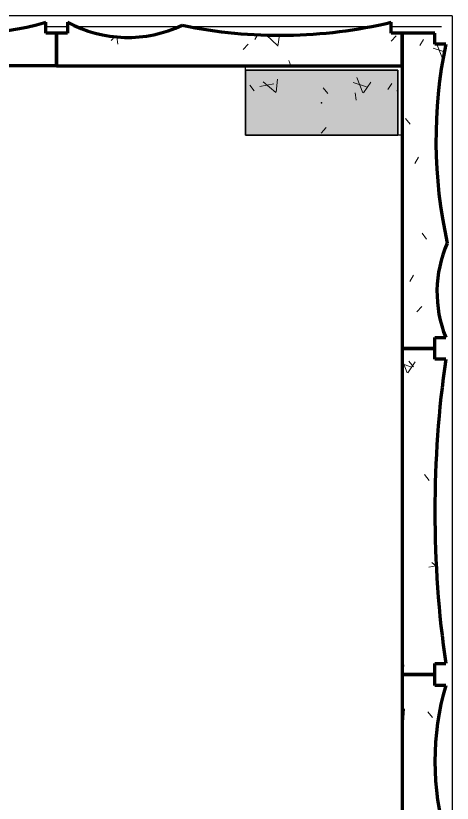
# Model space of a CAD drawing. Header units: millimetres. Extents: x -1379 to 1385823, y -4884429 to 548763.
# Drawn here: x 670057 to 672063, y -2313231 to -2309608 of the extents above; entities that cross this region are included whole.
import ezdxf

# ---------------------------------------------------------------- set-up
doc = ezdxf.new("R2010")
doc.units = ezdxf.units.MM
for name, color, linetype in [('000 - CONCRETE_COL_HATCH_', 7, 'Continuous'), ('000 - CONCRETE_PRECAST_CUT_COLOR_4', 7, 'Continuous'), ('000 - EXISTING_BUILDING_MAIN_COLOR_251', 7, 'Continuous'), ('000 - EXISTING_COLUMN_CUT_COLOR_5', 7, 'Continuous'), ('000 - EXISTING_PRECAST_MAIN_COLOR_1', 7, 'Continuous'), ('000 - EXISTING_PRECAST_MAIN_COLOR_251', 7, 'Continuous')]:
    doc.layers.add(name, color=color, linetype=linetype)

# ---------------------------------------------------------------- blocks, each defined once
blk = doc.blocks.new('DPA_Rectangular - 300 x 700mm-V11-IV01 - EGRESS LEVEL PLAN')
at = {"layer": '000 - EXISTING_BUILDING_MAIN_COLOR_251', "lineweight": 9}
h = blk.add_hatch(dxfattribs=at)
h.set_pattern_fill('FP_19', style=0, pattern_type=2)
h.set_pattern_definition([(50, (-232279, 2322222), (728.7365, -63.75582), [76.2, -838.2]), (355, (-232279, 2322222), (-140.97162, 764.2276), [60.96, -670.56]), (100.451, (-232218.26, 2322216.7), (587.77, 700.46675), [64.76, -712.36]), (46.184, (-232279, 2322425.2), (1084.31624, -168.17096), [114.3, -1257.3]), (96.636, (-232188.6, 2322411.2), (949.6099, 989.70985), [97.14, -1068.54]), (351.184, (-232279, 2322425.2), (949.62055, 989.70115), [91.44, -1005.84]), (21, (-232177.4, 2322374.4), (606.45787, -409.06057), [76.2, -838.2]), (326, (-232177.4, 2322374.4), (247.20834, 736.75292), [60.96, -670.56]), (71.451, (-232126.85, 2322340.3), (853.66825, 327.68547), [64.76, -712.36]), (37.5, (-232279, 2322222), (12.354693, 338.22012), [33.528, -628.904, 33.528, -1320.292]), (37.5, (-232279, 2322222), (12.354693, 338.22012), [-695.96, -647.192, 33.528, -639.572]), (7.5, (-232279, 2322222), (267.278874, 400.722127), [33.528, -354.584, 33.528, -870.204]), (7.5, (-232279, 2322222), (267.278874, 400.722127), [-421.64, -613.664, 33.528, -223.012]), (327.5, (-232505.56, 2322222), (542.36333, -22.915345), [33.528, -220.472, 33.528, -1810.512]), (327.5, (-232505.56, 2322222), (542.36333, -22.915345), [-287.528, -758.952, 33.528, -1018.032]), (317.5, (-232607.16, 2322222), (592.51696, 101.70711), [33.528, -296.672, 33.528, -1239.52]), (317.5, (-232607.16, 2322222), (592.51696, 101.70711), [-363.728, -492.76, 33.528, -713.232])])
h.paths.add_polyline_path([(150, -350), (150, 350), (-150, 350), (-150, -350), (54.6, -350)])
at = {"layer": '000 - EXISTING_BUILDING_MAIN_COLOR_251', "color": 7}
for p, q in [((-150, 350), (150, 350)), ((-150, -350), (-150, 350)), ((150, 350), (150, -350)), ((150, -350), (-150, -350))]:
    blk.add_line(p, q, dxfattribs=at)
blk = doc.blocks.new('DPA_Curved type C_Left 1 - Curved Type C_Left-5844677-IV01 - EGRESS LEVEL PLAN')
at = {"layer": '000 - EXISTING_PRECAST_MAIN_COLOR_1', "lineweight": 9}
h = blk.add_hatch(dxfattribs=at)
h.set_pattern_fill('FP_29', style=0, pattern_type=2)
h.set_pattern_definition([(140, (-2321798, -232449), (63.75582, 728.7365), [76.2, -838.2]), (85, (-2321798, -232449), (-764.2276, -140.97162), [60.96, -670.56]), (190.451, (-2321792.7, -232388.26), (-700.46675, 587.77), [64.76, -712.36]), (136.184, (-2322001.2, -232449), (168.17096, 1084.31624), [114.3, -1257.3]), (186.636, (-2321987.2, -232358.6), (-989.70985, 949.6099), [97.14, -1068.54]), (81.184, (-2322001.2, -232449), (-989.70115, 949.62055), [91.44, -1005.84]), (111, (-2321950.4, -232347.4), (409.06057, 606.45787), [76.2, -838.2]), (56, (-2321950.4, -232347.4), (-736.75292, 247.20834), [60.96, -670.56]), (161.451, (-2321916.3, -232296.85), (-327.68547, 853.66825), [64.76, -712.36]), (127.5, (-2321798, -232449), (-338.22012, 12.354693), [33.528, -628.904, 33.528, -1320.292]), (127.5, (-2321798, -232449), (-338.22012, 12.354693), [-695.96, -647.192, 33.528, -639.572]), (97.5, (-2321798, -232449), (-400.722127, 267.278874), [33.528, -354.584, 33.528, -870.204]), (97.5, (-2321798, -232449), (-400.722127, 267.278874), [-421.64, -613.664, 33.528, -223.012]), (57.5, (-2321798, -232675.56), (22.915345, 542.36333), [33.528, -220.472, 33.528, -1810.512]), (57.5, (-2321798, -232675.56), (22.915345, 542.36333), [-287.528, -758.952, 33.528, -1018.032]), (47.5, (-2321798, -232777.16), (-101.70711, 592.51696), [33.528, -296.672, 33.528, -1239.52]), (47.5, (-2321798, -232777.16), (-101.70711, 592.51696), [-363.728, -492.76, 33.528, -713.232])])
h.paths.add_polyline_path([(794, 150), (744, 150), (744, 200), (585.8, 168.4), (425.7, 148.5), (264.6, 140.3), (103.3, 143.9), (-57.3, 159.3), (-216.4, 186.4), (-289.1, 157.9), (-365, 139.2), (-442.7, 130.9), (-520.8, 132.9), (-598, 145.2), (-672.8, 167.8), (-744, 200), (-744, 150), (-794, 150), (-794, 0), (794, 0), (794, 148.5)])
at = {"layer": '000 - EXISTING_PRECAST_MAIN_COLOR_1', "color": 7, "lineweight": 70}
for p, q in [((-744, 200), (-744, 150)), ((744, 150), (744, 200)), ((-744, 150), (-794, 150)), ((-794, 150), (-794, 0)), ((794, 150), (744, 150)), ((794, 0), (794, 150)), ((-794, 0), (794, 0))]:
    blk.add_line(p, q, dxfattribs=at)
for centre, radius, start, end in [((-466.7, 717.5), 587.1, 241.8119, 295.2352), ((233.3, 2346.1), 2206, 258.2378, 283.3848)]:
    blk.add_arc(centre, radius, start, end, dxfattribs=at)
blk = doc.blocks.new('DPA_Curved type B 1 - Curved Type B-5846795-IV01 - EGRESS LEVEL PLAN')
at = {"layer": '000 - EXISTING_PRECAST_MAIN_COLOR_1', "lineweight": 9}
h = blk.add_hatch(dxfattribs=at)
h.set_pattern_fill('FP_41', style=0, pattern_type=2)
h.set_pattern_definition([(50, (-228899, 2322592), (728.7365, -63.75582), [76.2, -838.2]), (355, (-228899, 2322592), (-140.97162, 764.2276), [60.96, -670.56]), (100.451, (-228838.26, 2322586.7), (587.77, 700.46675), [64.76, -712.36]), (46.184, (-228899, 2322795.2), (1084.31624, -168.17096), [114.3, -1257.3]), (96.636, (-228808.6, 2322781.2), (949.6099, 989.70985), [97.14, -1068.54]), (351.184, (-228899, 2322795.2), (949.62055, 989.70115), [91.44, -1005.84]), (21, (-228797.4, 2322744.4), (606.45787, -409.06057), [76.2, -838.2]), (326, (-228797.4, 2322744.4), (247.20834, 736.75292), [60.96, -670.56]), (71.451, (-228746.85, 2322710.3), (853.66825, 327.68547), [64.76, -712.36]), (37.5, (-228899, 2322592), (12.354693, 338.22012), [33.528, -628.904, 33.528, -1320.292]), (37.5, (-228899, 2322592), (12.354693, 338.22012), [-695.96, -647.192, 33.528, -639.572]), (7.5, (-228899, 2322592), (267.278874, 400.722127), [33.528, -354.584, 33.528, -870.204]), (7.5, (-228899, 2322592), (267.278874, 400.722127), [-421.64, -613.664, 33.528, -223.012]), (327.5, (-229125.56, 2322592), (542.36333, -22.915345), [33.528, -220.472, 33.528, -1810.512]), (327.5, (-229125.56, 2322592), (542.36333, -22.915345), [-287.528, -758.952, 33.528, -1018.032]), (317.5, (-229227.16, 2322592), (592.51696, 101.70711), [33.528, -296.672, 33.528, -1239.52]), (317.5, (-229227.16, 2322592), (592.51696, 101.70711), [-363.728, -492.76, 33.528, -713.232])])
h.paths.add_polyline_path([(-700, -200), (-585.1, -172.3), (-468.1, -155.6), (-350, -150), (-231.9, -155.6), (-114.9, -172.3), (0, -200), (114.9, -172.3), (231.9, -155.6), (350, -150), (468.1, -155.6), (585.1, -172.3), (700, -200), (700, -150), (750, -150), (750, 0), (-750, 0), (-750, -150), (-700, -150), (-700, -180)])
at = {"layer": '000 - EXISTING_PRECAST_MAIN_COLOR_1', "color": 7, "lineweight": 70}
for p, q in [((750, 0), (-750, 0)), ((-750, 0), (-750, -150)), ((750, -150), (750, 0)), ((-750, -150), (-700, -150)), ((-700, -150), (-700, -200)), ((700, -200), (700, -150)), ((700, -150), (750, -150))]:
    blk.add_line(p, q, dxfattribs=at)
for centre in [(-350, -1400), (350, -1400)]:
    blk.add_arc(centre, 1250, 73.7402, 106.2598, dxfattribs=at)
blk = doc.blocks.new('DPA_Curved type A 1 - Curved Type A-5846796-IV01 - EGRESS LEVEL PLAN')
at = {"layer": '000 - EXISTING_PRECAST_MAIN_COLOR_1', "lineweight": 9}
h = blk.add_hatch(dxfattribs=at)
h.set_pattern_fill('FP_42', style=0, pattern_type=2)
h.set_pattern_definition([(50, (-230399, 2322592), (728.7365, -63.75582), [76.2, -838.2]), (355, (-230399, 2322592), (-140.97162, 764.2276), [60.96, -670.56]), (100.451, (-230338.26, 2322586.7), (587.77, 700.46675), [64.76, -712.36]), (46.184, (-230399, 2322795.2), (1084.31624, -168.17096), [114.3, -1257.3]), (96.636, (-230308.6, 2322781.2), (949.6099, 989.70985), [97.14, -1068.54]), (351.184, (-230399, 2322795.2), (949.62055, 989.70115), [91.44, -1005.84]), (21, (-230297.4, 2322744.4), (606.45787, -409.06057), [76.2, -838.2]), (326, (-230297.4, 2322744.4), (247.20834, 736.75292), [60.96, -670.56]), (71.451, (-230246.85, 2322710.3), (853.66825, 327.68547), [64.76, -712.36]), (37.5, (-230399, 2322592), (12.354693, 338.22012), [33.528, -628.904, 33.528, -1320.292]), (37.5, (-230399, 2322592), (12.354693, 338.22012), [-695.96, -647.192, 33.528, -639.572]), (7.5, (-230399, 2322592), (267.278874, 400.722127), [33.528, -354.584, 33.528, -870.204]), (7.5, (-230399, 2322592), (267.278874, 400.722127), [-421.64, -613.664, 33.528, -223.012]), (327.5, (-230625.56, 2322592), (542.36333, -22.915345), [33.528, -220.472, 33.528, -1810.512]), (327.5, (-230625.56, 2322592), (542.36333, -22.915345), [-287.528, -758.952, 33.528, -1018.032]), (317.5, (-230727.16, 2322592), (592.51696, 101.70711), [33.528, -296.672, 33.528, -1239.52]), (317.5, (-230727.16, 2322592), (592.51696, 101.70711), [-363.728, -492.76, 33.528, -713.232])])
h.paths.add_polyline_path([(-700, -200), (-467.5, -172.3), (-234, -155.6), (0, -150), (234, -155.6), (467.5, -172.3), (700, -200), (700, -150), (750, -150), (750, 0), (-750, 0), (-750, -150), (-700, -150), (-700, -197.8)])
at = {"layer": '000 - EXISTING_PRECAST_MAIN_COLOR_1', "color": 7, "lineweight": 70}
for p, q in [((750, 0), (-750, 0)), ((-750, 0), (-750, -150)), ((750, -150), (750, 0)), ((-750, -150), (-700, -150)), ((-700, -150), (-700, -200)), ((700, -200), (700, -150)), ((700, -150), (750, -150))]:
    blk.add_line(p, q, dxfattribs=at)
blk.add_arc((0, -5078.8), 4928.8, 81.835, 98.165, dxfattribs=at)
blk = doc.blocks.new('DPA_Curved type C_Left 1 - Curved Type C_Left-5848536-IV01 - EGRESS LEVEL PLAN')
at = {"layer": '000 - EXISTING_PRECAST_MAIN_COLOR_1', "lineweight": 9}
h = blk.add_hatch(dxfattribs=at)
h.set_pattern_fill('FP_43', style=0, pattern_type=2)
h.set_pattern_definition([(50, (-231874, 2322592), (728.7365, -63.75582), [76.2, -838.2]), (355, (-231874, 2322592), (-140.97162, 764.2276), [60.96, -670.56]), (100.451, (-231813.26, 2322586.7), (587.77, 700.46675), [64.76, -712.36]), (46.184, (-231874, 2322795.2), (1084.31624, -168.17096), [114.3, -1257.3]), (96.636, (-231783.6, 2322781.2), (949.6099, 989.70985), [97.14, -1068.54]), (351.184, (-231874, 2322795.2), (949.62055, 989.70115), [91.44, -1005.84]), (21, (-231772.4, 2322744.4), (606.45787, -409.06057), [76.2, -838.2]), (326, (-231772.4, 2322744.4), (247.20834, 736.75292), [60.96, -670.56]), (71.451, (-231721.85, 2322710.3), (853.66825, 327.68547), [64.76, -712.36]), (37.5, (-231874, 2322592), (12.354693, 338.22012), [33.528, -628.904, 33.528, -1320.292]), (37.5, (-231874, 2322592), (12.354693, 338.22012), [-695.96, -647.192, 33.528, -639.572]), (7.5, (-231874, 2322592), (267.278874, 400.722127), [33.528, -354.584, 33.528, -870.204]), (7.5, (-231874, 2322592), (267.278874, 400.722127), [-421.64, -613.664, 33.528, -223.012]), (327.5, (-232100.56, 2322592), (542.36333, -22.915345), [33.528, -220.472, 33.528, -1810.512]), (327.5, (-232100.56, 2322592), (542.36333, -22.915345), [-287.528, -758.952, 33.528, -1018.032]), (317.5, (-232202.16, 2322592), (592.51696, 101.70711), [33.528, -296.672, 33.528, -1239.52]), (317.5, (-232202.16, 2322592), (592.51696, 101.70711), [-363.728, -492.76, 33.528, -713.232])])
h.paths.add_polyline_path([(-241.5, -207.1), (-90.2, -179), (62.7, -161.7), (216.4, -155.1), (370.2, -159.3), (523.3, -174.3), (675, -200), (675, -150), (725, -150), (725, 0), (-725, 0), (-725, -150), (-675, -150), (-675, -200), (-604.5, -176.9), (-531.6, -163.4), (-457.5, -159.7), (-383.6, -165.9), (-311.2, -181.7), (-298.4, -186.4)])
at = {"layer": '000 - EXISTING_PRECAST_MAIN_COLOR_1', "color": 7, "lineweight": 70}
for p, q in [((725, 0), (-725, 0)), ((-725, 0), (-725, -150)), ((725, -150), (725, 0)), ((-725, -150), (-675, -150)), ((-675, -150), (-675, -200)), ((675, -200), (675, -150)), ((675, -150), (725, -150))]:
    blk.add_line(p, q, dxfattribs=at)
for centre, radius, start, end in [((-466.7, -717.5), 557.8, 66.1953, 111.9292), ((233.3, -2346.1), 2191, 78.3708, 102.5164)]:
    blk.add_arc(centre, radius, start, end, dxfattribs=at)
blk = doc.blocks.new('*U3263')
at = {"layer": '000 - CONCRETE_COL_HATCH_'}
h = blk.add_hatch(dxfattribs=at)
h.set_pattern_fill('AR-CONC', scale=0.5)
h.set_pattern_definition([(50, (-3e-14, -2e-14), (3.5863, -0.31376), [0.375, -4.125]), (355, (-3e-14, -2e-14), (-0.693757, 3.76096), [0.3, -3.3]), (100.4514, (0.299, -0.026), (2.892544, 3.4472), [0.3187, -3.50571]), (46.1842, (-3e-14, 1), (5.336207, -0.827596), [0.5625, -6.1875]), (96.6356, (0.4447, 0.931), (4.67331, 4.87059), [0.47805, -5.25857]), (351.1842, (-3e-14, 1), (4.67331, 4.87059), [0.45, -4.95]), (21, (0.5, 0.75), (2.984535, -2.013094), [0.375, -4.125]), (326, (0.5, 0.75), (1.216577, 3.62575), [0.3, -3.3]), (71.4514, (0.7487, 0.5822), (4.201112, 1.612656), [0.3187, -3.50571]), (37.5, (-3e-14, -2e-14), (0.0607993, 1.6644693), [0, -3.26, 0, -3.35, 0, -3.3125]), (7.5, (-3e-14, -2e-14), (1.315348, 1.9720586), [0, -1.91, 0, -3.185, 0, -1.2625]), (327.5, (-1.115, -2e-14), (2.669112, -0.1127744), [0, -1.25, 0, -3.9, 0, -5.175]), (317.5, (-1.615, -2e-14), (2.915931, 0.500525), [0, -1.625, 0, -2.59, 0, -3.675])])
h.paths.add_polyline_path([(-150, -350), (150, -350), (150, 350), (-150, 350)])
at = {"color": 7}
blk.add_point((0, 0), dxfattribs=at)
at = {"layer": '000 - EXISTING_COLUMN_CUT_COLOR_5', "color": 7}
blk.add_lwpolyline([(-150, -350), (150, -350), (150, 350), (-150, 350)], close=True, dxfattribs=at)
blk = doc.blocks.new('A$Cc52987c4')
at = {"layer": '000 - EXISTING_BUILDING_MAIN_COLOR_251', "color": 7}
for p, q in [((16695, -16395), (16695, -760)), ((16465, -15445), (16465, -13010)), ((16645, -14527), (16645, -14627)), ((16645, -14671.1), (16645, -15138.3)), ((16645, -15192.2), (16645, -16014.8)), ((16145, -16165), (16145, -15445)), ((16145, -15445), (16465, -15445)), ((16645, -16115), (16645, -16345)), ((12975, -16165), (16145, -16165)), ((16695, -16395), (8425.7, -16395))]:
    blk.add_line(p, q, dxfattribs=at)
at = {"layer": '000 - EXISTING_PRECAST_MAIN_COLOR_251', "color": 7, "lineweight": 70}
for p, q in [((16465, -14577), (16465, -13077)), ((16615, -14577), (16615, -14527)), ((16615, -14527), (16665, -14527)), ((16465, -14577), (16615, -14577))]:
    blk.add_line(p, q, dxfattribs=at)
blk.add_arc((17865, -14177), 1250, 163.7402, 196.2598, dxfattribs=at)
at = {"layer": '000 - CONCRETE_PRECAST_CUT_COLOR_4', "color": 7}
blk.add_blockref('*U3263', (16295, -15795), dxfattribs=at)
at = {"layer": '000 - EXISTING_BUILDING_MAIN_COLOR_251', "color": 7}
blk.add_blockref('DPA_Rectangular - 300 x 700mm-V11-IV01 - EGRESS LEVEL PLAN', (16295, -15795), dxfattribs=at)
at = {"layer": '000 - EXISTING_PRECAST_MAIN_COLOR_1', "color": 7, "rotation": 270}
blk.add_blockref('DPA_Curved type C_Left 1 - Curved Type C_Left-5844677-IV01 - EGRESS LEVEL PLAN', (16465, -15371), dxfattribs=at)
at = {"layer": '000 - EXISTING_PRECAST_MAIN_COLOR_1', "color": 7}
for name, p in [('DPA_Curved type B 1 - Curved Type B-5846795-IV01 - EGRESS LEVEL PLAN', (12915, -16165)), ('DPA_Curved type A 1 - Curved Type A-5846796-IV01 - EGRESS LEVEL PLAN', (14415, -16165)), ('DPA_Curved type C_Left 1 - Curved Type C_Left-5848536-IV01 - EGRESS LEVEL PLAN', (15890, -16165))]:
    blk.add_blockref(name, p, dxfattribs=at)

msp = doc.modelspace()

# ---------------------------------------------------------------- block references
at = {"color": 7, "rotation": 90}
msp.add_blockref('A$Cc52987c4', (655667.8, -2326303.5), dxfattribs=at)

doc.saveas('drawing.dxf')
